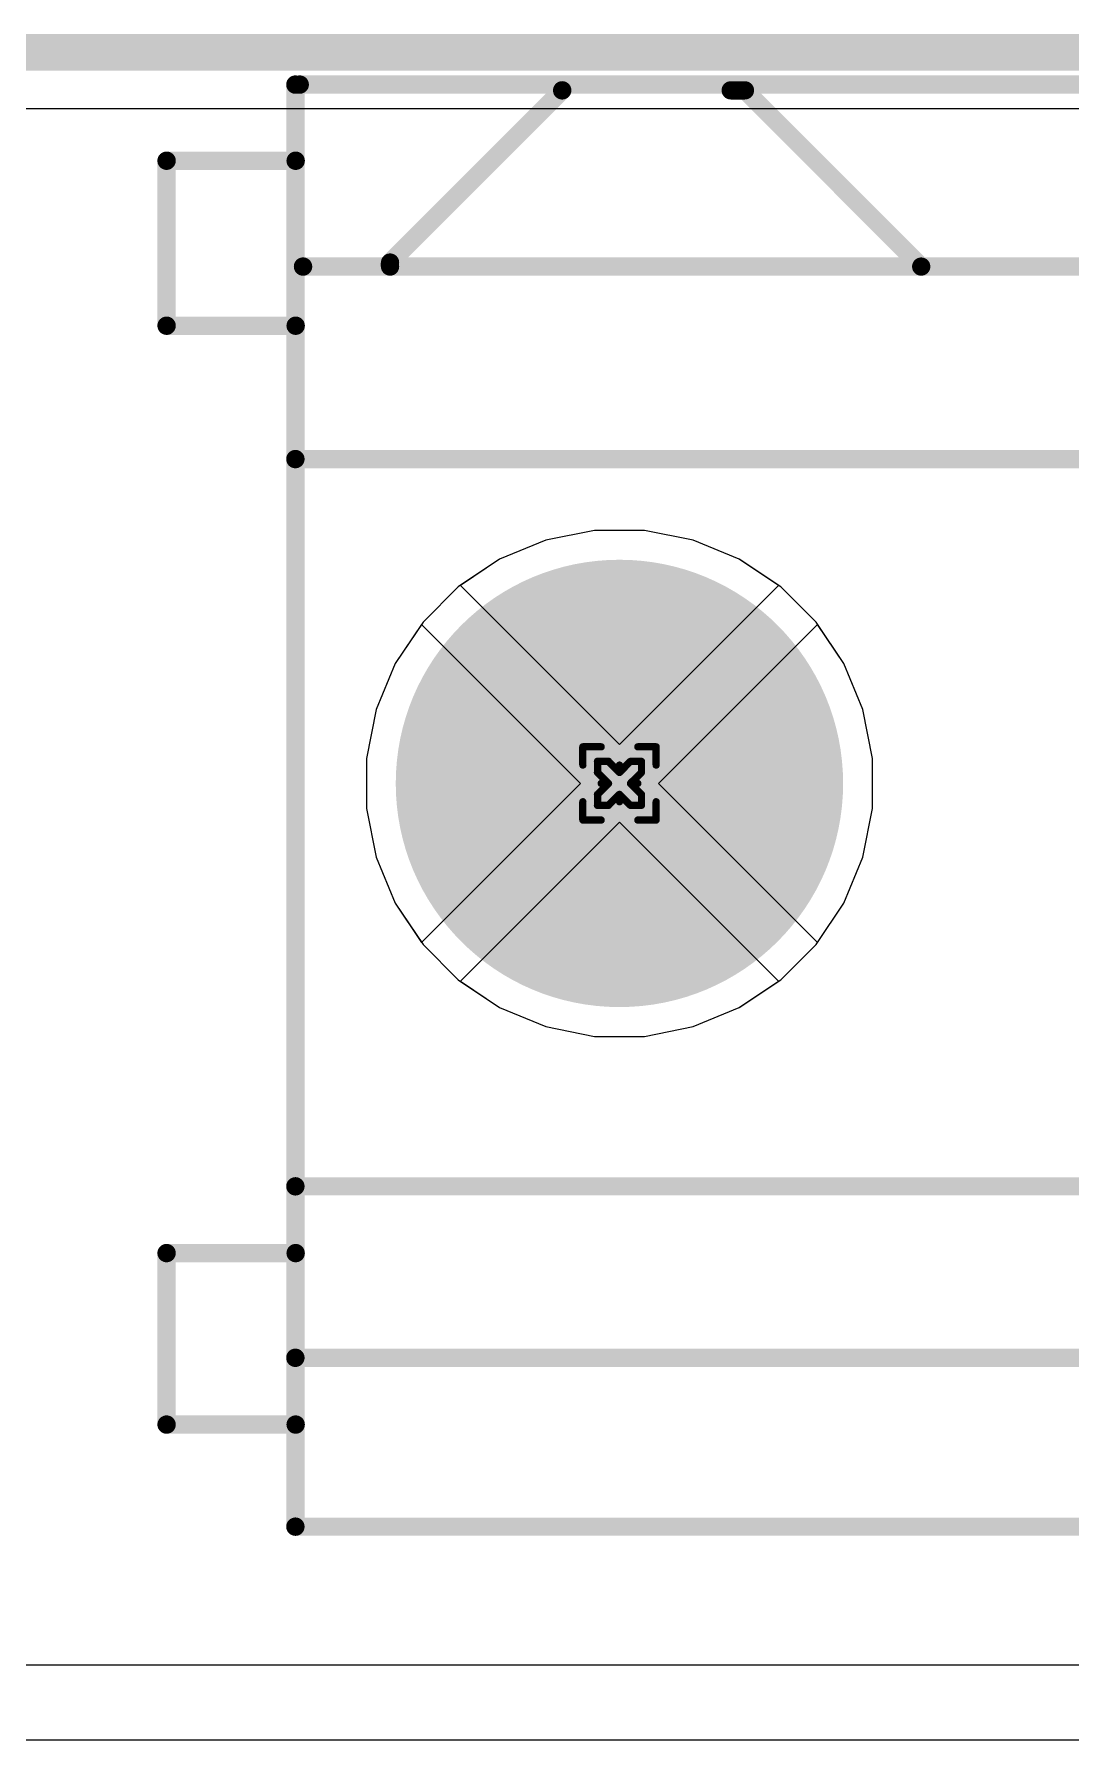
# Model space of a CAD drawing. Header units: inches. Extents: x 0 to 5401, y 0 to 5414.
# Drawn here: x 26.62 to 33.81, y 105.3 to 117.13 of the extents above; entities that cross this region are included whole.
import ezdxf

# ---------------------------------------------------------------- set-up
doc = ezdxf.new("R2010")
doc.units = ezdxf.units.IN
for name, color, linetype in [('Board Outline', 216, 'Continuous'), ('Bottom Layer', 5, 'Continuous'), ('Bottom Solder', 6, 'Continuous'), ('Drill Drawing', 1, 'Continuous'), ('Layer 1', 16, 'Continuous'), ('Layer 2', 76, 'Continuous'), ('Multi-Layer', 9, 'Continuous'), ('Pad Holes', 156, 'Continuous'), ('Top Layer', 1, 'Continuous'), ('Top Overlay', 2, 'Continuous'), ('Top Solder', 216, 'Continuous')]:
    doc.layers.add(name, color=color, linetype=linetype)

# ---------------------------------------------------------------- blocks, each defined once
blk = doc.blocks.new('DB128L_5_08_3P_BK_S_187')
at = {"layer": 'Bottom Layer'}
h = blk.add_hatch(color=5, dxfattribs=at)
edge = h.paths.add_edge_path()
edge.add_arc((-5.08, 0), 1.5, 0, 360)
h = blk.add_hatch(color=5, dxfattribs=at)
edge = h.paths.add_edge_path()
edge.add_arc((0, 0), 1.5, 0, 360)
h = blk.add_hatch(color=5, dxfattribs=at)
edge = h.paths.add_edge_path()
edge.add_arc((5.08, 0), 1.5, 0, 360)
at = {"layer": 'Bottom Solder'}
h = blk.add_hatch(color=6, dxfattribs=at)
edge = h.paths.add_edge_path()
edge.add_arc((-5.08, 0), 1.551, 0, 360)
h = blk.add_hatch(color=6, dxfattribs=at)
edge = h.paths.add_edge_path()
edge.add_arc((0, 0), 1.551, 0, 360)
h = blk.add_hatch(color=6, dxfattribs=at)
edge = h.paths.add_edge_path()
edge.add_arc((5.08, 0), 1.551, 0, 360)
at = {"layer": 'Layer 1'}
h = blk.add_hatch(color=16, dxfattribs=at)
edge = h.paths.add_edge_path()
edge.add_arc((-5.08, 0), 1.5, 0, 360)
h = blk.add_hatch(color=16, dxfattribs=at)
edge = h.paths.add_edge_path()
edge.add_arc((0, 0), 1.5, 0, 360)
h = blk.add_hatch(color=16, dxfattribs=at)
edge = h.paths.add_edge_path()
edge.add_arc((5.08, 0), 1.5, 0, 360)
at = {"layer": 'Layer 2'}
h = blk.add_hatch(color=76, dxfattribs=at)
edge = h.paths.add_edge_path()
edge.add_arc((-5.08, 0), 1.5, 0, 360)
h = blk.add_hatch(color=76, dxfattribs=at)
edge = h.paths.add_edge_path()
edge.add_arc((0, 0), 1.5, 0, 360)
h = blk.add_hatch(color=76, dxfattribs=at)
edge = h.paths.add_edge_path()
edge.add_arc((5.08, 0), 1.5, 0, 360)
at = {"layer": 'Multi-Layer'}
h = blk.add_hatch(color=9, dxfattribs=at)
edge = h.paths.add_edge_path()
edge.add_arc((-5.08, 0), 1.5, 0, 360)
h = blk.add_hatch(color=9, dxfattribs=at)
edge = h.paths.add_edge_path()
edge.add_arc((0, 0), 1.5, 0, 360)
h = blk.add_hatch(color=9, dxfattribs=at)
edge = h.paths.add_edge_path()
edge.add_arc((5.08, 0), 1.5, 0, 360)
at = {"layer": 'Pad Holes'}
h = blk.add_hatch(color=7, dxfattribs=at)
edge = h.paths.add_edge_path()
edge.add_arc((-5.08, 0), 0.8, 0, 360)
h = blk.add_hatch(color=7, dxfattribs=at)
edge = h.paths.add_edge_path()
edge.add_arc((0, 0), 0.8, 0, 360)
h = blk.add_hatch(color=7, dxfattribs=at)
edge = h.paths.add_edge_path()
edge.add_arc((5.08, 0), 0.8, 0, 360)
at = {"layer": 'Top Layer'}
h = blk.add_hatch(color=1, dxfattribs=at)
edge = h.paths.add_edge_path()
edge.add_arc((-5.08, 0), 1.5, 0, 360)
h = blk.add_hatch(color=1, dxfattribs=at)
edge = h.paths.add_edge_path()
edge.add_arc((0, 0), 1.5, 0, 360)
h = blk.add_hatch(color=1, dxfattribs=at)
edge = h.paths.add_edge_path()
edge.add_arc((5.08, 0), 1.5, 0, 360)
at = {"layer": 'Top Solder'}
h = blk.add_hatch(color=216, dxfattribs=at)
edge = h.paths.add_edge_path()
edge.add_arc((-5.08, 0), 1.551, 0, 360)
h = blk.add_hatch(color=216, dxfattribs=at)
edge = h.paths.add_edge_path()
edge.add_arc((0, 0), 1.551, 0, 360)
h = blk.add_hatch(color=216, dxfattribs=at)
edge = h.paths.add_edge_path()
edge.add_arc((5.08, 0), 1.551, 0, 360)
at = {"layer": 'Top Overlay'}
for points in [[(7.327, 5.154, 0.127, 0.127, 0), (-7.733, 5.154, 0.127, 0.127, 0)], [(-7.733, -4.846, 0.127, 0.127, 0), (-7.733, 5.154, 0.127, 0.127, 0)], [(0.465, 5.154, 0.127, 0.127, 0), (-0.78, 5.154, 0.127, 0.127, 0)], [(7.327, 5.154, 0.127, 0.127, 0), (7.327, -4.846, 0.127, 0.127, 0)], [(8.22, 4.446, 0.127, 0.127, 0), (7.325, 4.446, 0.127, 0.127, 0)], [(8.22, 4.446, 0.127, 0.127, 0), (8.22, 3.257, 0.127, 0.127, 0)], [(7.327, 3.983, 0.127, 0.127, 0), (-7.733, 3.983, 0.127, 0.127, 0)], [(8.22, 3.257, 0.127, 0.127, 0), (7.325, 3.257, 0.127, 0.127, 0)], [(7.327, 2.794, 0.127, 0.127, 0), (-7.733, 2.794, 0.127, 0.127, 0)], [(-7.699, -2.249, 0.127, 0.127, 0), (-7.733, -2.215, 0.127, 0.127, 0)], [(7.327, -2.249, 0.127, 0.127, 0), (-7.699, -2.249, 0.127, 0.127, 0)], [(8.22, -3.174, 0.127, 0.127, 0), (7.325, -3.174, 0.127, 0.127, 0)], [(8.22, -3.174, 0.127, 0.127, 0), (8.22, -4.318, 0.127, 0.127, 0)], [(7.274, -3.584, 0.127, 0.127, 0), (-7.656, -3.584, 0.127, 0.127, 0)], [(-7.02, -3.584, 0.127, 0.127, 0), (-7.02, -3.612, 0.127, 0.127, 0)], [(-3.616, -3.584, 0.127, 0.127, 0), (-4.836, -4.803, 0.127, 0.127, 0)], [(-2.146, -3.584, 0.127, 0.127, 0), (-2.27, -3.584, 0.127, 0.127, 0)], [(-0.924, -4.806, 0.127, 0.127, 0), (-2.146, -3.584, 0.127, 0.127, 0)], [(1.444, -3.584, 0.127, 0.127, 0), (0.321, -4.708, 0.127, 0.127, 0)], [(4.209, -4.806, 0.127, 0.127, 0), (2.988, -3.584, 0.127, 0.127, 0)], [(6.671, -3.584, 0.127, 0.127, 0), (6.671, -3.612, 0.127, 0.127, 0)], [(-5.826, -4.806, 0.127, 0.127, 0), (-7.02, -3.612, 0.127, 0.127, 0)], [(6.671, -3.612, 0.127, 0.127, 0), (5.477, -4.806, 0.127, 0.127, 0)], [(8.22, -4.318, 0.127, 0.127, 0), (7.325, -4.318, 0.127, 0.127, 0)], [(0.321, -4.708, 0.127, 0.127, 0), (0.321, -4.806, 0.127, 0.127, 0)], [(7.297, -4.846, 0.127, 0.127, 0), (-7.703, -4.846, 0.127, 0.127, 0)], [(-4.836, -4.803, 0.127, 0.127, 0), (-4.836, -4.806, 0.127, 0.127, 0)], [(4.308, -4.806, 0.127, 0.127, 0), (4.209, -4.806, 0.127, 0.127, 0)]]:
    blk.add_lwpolyline(points, format="xyseb", dxfattribs=at)
for points in [[(-7.765, 5.154, 0.0635, 0.0635, 1), (-7.701, 5.154, 0.0635, 0.0635, 1)], [(-7.765, 5.154, 0.0635, 0.0635, 1), (-7.701, 5.154, 0.0635, 0.0635, 1)], [(-0.811, 5.154, 0.0635, 0.0635, 1), (-0.748, 5.154, 0.0635, 0.0635, 1)], [(0.433, 5.154, 0.0635, 0.0635, 1), (0.497, 5.154, 0.0635, 0.0635, 1)], [(7.295, 5.154, 0.0635, 0.0635, 1), (7.359, 5.154, 0.0635, 0.0635, 1)], [(7.295, 5.154, 0.0635, 0.0635, 1), (7.359, 5.154, 0.0635, 0.0635, 1)], [(7.293, 4.446, 0.0635, 0.0635, 1), (7.357, 4.446, 0.0635, 0.0635, 1)], [(8.188, 4.446, 0.0635, 0.0635, 1), (8.252, 4.446, 0.0635, 0.0635, 1)], [(8.188, 4.446, 0.0635, 0.0635, 1), (8.252, 4.446, 0.0635, 0.0635, 1)], [(-7.765, 3.983, 0.0635, 0.0635, 1), (-7.701, 3.983, 0.0635, 0.0635, 1)], [(7.295, 3.983, 0.0635, 0.0635, 1), (7.359, 3.983, 0.0635, 0.0635, 1)], [(7.293, 3.257, 0.0635, 0.0635, 1), (7.357, 3.257, 0.0635, 0.0635, 1)], [(8.188, 3.257, 0.0635, 0.0635, 1), (8.252, 3.257, 0.0635, 0.0635, 1)], [(8.188, 3.257, 0.0635, 0.0635, 1), (8.252, 3.257, 0.0635, 0.0635, 1)], [(-7.765, 2.794, 0.0635, 0.0635, 1), (-7.701, 2.794, 0.0635, 0.0635, 1)], [(7.295, 2.794, 0.0635, 0.0635, 1), (7.359, 2.794, 0.0635, 0.0635, 1)], [(-7.765, -2.215, 0.0635, 0.0635, 1), (-7.701, -2.215, 0.0635, 0.0635, 1)], [(-7.731, -2.249, 0.0635, 0.0635, 1), (-7.668, -2.249, 0.0635, 0.0635, 1)], [(-7.731, -2.249, 0.0635, 0.0635, 1), (-7.668, -2.249, 0.0635, 0.0635, 1)], [(7.295, -2.249, 0.0635, 0.0635, 1), (7.359, -2.249, 0.0635, 0.0635, 1)], [(7.293, -3.174, 0.0635, 0.0635, 1), (7.357, -3.174, 0.0635, 0.0635, 1)], [(8.188, -3.174, 0.0635, 0.0635, 1), (8.252, -3.174, 0.0635, 0.0635, 1)], [(8.188, -3.174, 0.0635, 0.0635, 1), (8.252, -3.174, 0.0635, 0.0635, 1)], [(-7.688, -3.584, 0.0635, 0.0635, 1), (-7.624, -3.584, 0.0635, 0.0635, 1)], [(-7.052, -3.584, 0.0635, 0.0635, 1), (-6.988, -3.584, 0.0635, 0.0635, 1)], [(-3.648, -3.584, 0.0635, 0.0635, 1), (-3.585, -3.584, 0.0635, 0.0635, 1)], [(-2.302, -3.584, 0.0635, 0.0635, 1), (-2.238, -3.584, 0.0635, 0.0635, 1)], [(-2.178, -3.584, 0.0635, 0.0635, 1), (-2.114, -3.584, 0.0635, 0.0635, 1)], [(-2.178, -3.584, 0.0635, 0.0635, 1), (-2.114, -3.584, 0.0635, 0.0635, 1)], [(1.412, -3.584, 0.0635, 0.0635, 1), (1.476, -3.584, 0.0635, 0.0635, 1)], [(2.956, -3.584, 0.0635, 0.0635, 1), (3.019, -3.584, 0.0635, 0.0635, 1)], [(6.639, -3.584, 0.0635, 0.0635, 1), (6.702, -3.584, 0.0635, 0.0635, 1)], [(7.242, -3.584, 0.0635, 0.0635, 1), (7.306, -3.584, 0.0635, 0.0635, 1)], [(-7.052, -3.612, 0.0635, 0.0635, 1), (-6.988, -3.612, 0.0635, 0.0635, 1)], [(-7.052, -3.612, 0.0635, 0.0635, 1), (-6.988, -3.612, 0.0635, 0.0635, 1)], [(6.639, -3.612, 0.0635, 0.0635, 1), (6.702, -3.612, 0.0635, 0.0635, 1)], [(6.639, -3.612, 0.0635, 0.0635, 1), (6.702, -3.612, 0.0635, 0.0635, 1)], [(7.293, -4.318, 0.0635, 0.0635, 1), (7.357, -4.318, 0.0635, 0.0635, 1)], [(8.188, -4.318, 0.0635, 0.0635, 1), (8.252, -4.318, 0.0635, 0.0635, 1)], [(8.188, -4.318, 0.0635, 0.0635, 1), (8.252, -4.318, 0.0635, 0.0635, 1)], [(0.289, -4.708, 0.0635, 0.0635, 1), (0.352, -4.708, 0.0635, 0.0635, 1)], [(0.289, -4.708, 0.0635, 0.0635, 1), (0.352, -4.708, 0.0635, 0.0635, 1)], [(-7.765, -4.846, 0.0635, 0.0635, 1), (-7.701, -4.846, 0.0635, 0.0635, 1)], [(-7.735, -4.846, 0.0635, 0.0635, 1), (-7.671, -4.846, 0.0635, 0.0635, 1)], [(-5.858, -4.806, 0.0635, 0.0635, 1), (-5.794, -4.806, 0.0635, 0.0635, 1)], [(-4.867, -4.803, 0.0635, 0.0635, 1), (-4.804, -4.803, 0.0635, 0.0635, 1)], [(-4.867, -4.803, 0.0635, 0.0635, 1), (-4.804, -4.803, 0.0635, 0.0635, 1)], [(-4.867, -4.806, 0.0635, 0.0635, 1), (-4.804, -4.806, 0.0635, 0.0635, 1)], [(-0.956, -4.806, 0.0635, 0.0635, 1), (-0.892, -4.806, 0.0635, 0.0635, 1)], [(0.289, -4.806, 0.0635, 0.0635, 1), (0.352, -4.806, 0.0635, 0.0635, 1)], [(4.178, -4.806, 0.0635, 0.0635, 1), (4.241, -4.806, 0.0635, 0.0635, 1)], [(4.178, -4.806, 0.0635, 0.0635, 1), (4.241, -4.806, 0.0635, 0.0635, 1)], [(4.277, -4.806, 0.0635, 0.0635, 1), (4.34, -4.806, 0.0635, 0.0635, 1)], [(5.445, -4.806, 0.0635, 0.0635, 1), (5.509, -4.806, 0.0635, 0.0635, 1)], [(7.265, -4.846, 0.0635, 0.0635, 1), (7.329, -4.846, 0.0635, 0.0635, 1)], [(7.295, -4.846, 0.0635, 0.0635, 1), (7.359, -4.846, 0.0635, 0.0635, 1)]]:
    blk.add_lwpolyline(points, format="xyseb", close=True, dxfattribs=at)

msp = doc.modelspace()

# ---------------------------------------------------------------- linework, layer by layer
at = {"layer": 'Board Outline'}
msp.add_lwpolyline([(0, 117, 0.254, 0.254, 0), (150, 117, 0.254, 0.254, 0)], format="xyseb", dxfattribs=at)
at = {"layer": 'Bottom Layer'}
for p, q in [((4.517, 116.612), (94.856, 116.612)), ((30.51, 113.685), (30.172, 113.618)), ((30.856, 113.685), (30.51, 113.685)), ((31.195, 113.618), (30.856, 113.685)), ((30.172, 113.618), (29.852, 113.486)), ((31.514, 113.486), (31.195, 113.618)), ((29.852, 113.486), (29.58, 113.304)), ((31.786, 113.304), (31.514, 113.486)), ((29.58, 113.304), (30.683, 112.201)), ((30.683, 112.201), (31.786, 113.304)), ((29.311, 113.034), (29.129, 112.762)), ((30.414, 111.931), (29.311, 113.034)), ((32.056, 113.034), (30.953, 111.931)), ((32.238, 112.762), (32.056, 113.034)), ((29.129, 112.762), (28.997, 112.443)), ((32.37, 112.443), (32.238, 112.762)), ((28.997, 112.443), (28.929, 112.104)), ((32.437, 112.104), (32.37, 112.443)), ((28.929, 112.104), (28.929, 111.758)), ((32.437, 111.758), (32.437, 112.104)), ((29.311, 110.828), (30.414, 111.931)), ((30.953, 111.931), (32.056, 110.828)), ((28.929, 111.758), (28.997, 111.42)), ((30.683, 111.662), (29.58, 110.559)), ((31.786, 110.559), (30.683, 111.662)), ((32.37, 111.42), (32.437, 111.758)), ((28.997, 111.42), (29.129, 111.1)), ((32.238, 111.1), (32.37, 111.42)), ((29.129, 111.1), (29.311, 110.828)), ((32.056, 110.828), (32.238, 111.1)), ((29.58, 110.559), (29.852, 110.377)), ((31.514, 110.377), (31.786, 110.559)), ((29.852, 110.377), (30.172, 110.245)), ((31.195, 110.245), (31.514, 110.377)), ((30.172, 110.245), (30.51, 110.177)), ((30.856, 110.177), (31.195, 110.245)), ((30.51, 110.177), (30.856, 110.177))]:
    msp.add_line(p, q, dxfattribs=at)
at = {"layer": 'Drill Drawing'}
for points in [[(30.429, 112.058, 0.0508, 0.0508, 0), (30.429, 112.185, 0.0508, 0.0508, 0)], [(30.429, 112.185, 0.0508, 0.0508, 0), (30.556, 112.185, 0.0508, 0.0508, 0)], [(30.556, 112.185, 0.0508, 0.0508, 0), (30.683, 112.058, 0.0508, 0.0508, 0)], [(30.683, 112.058, 0.0508, 0.0508, 0), (30.81, 112.185, 0.0508, 0.0508, 0)], [(30.81, 112.185, 0.0508, 0.0508, 0), (30.937, 112.185, 0.0508, 0.0508, 0)], [(30.937, 112.058, 0.0508, 0.0508, 0), (30.937, 112.185, 0.0508, 0.0508, 0)], [(30.429, 112.058, 0.0508, 0.0508, 0), (30.556, 111.931, 0.0508, 0.0508, 0)], [(30.531, 112.007, 0.0508, 0.0508, 0), (30.531, 112.084, 0.0508, 0.0508, 0)], [(30.531, 112.084, 0.0508, 0.0508, 0), (30.607, 112.084, 0.0508, 0.0508, 0)], [(30.531, 112.007, 0.0508, 0.0508, 0), (30.607, 111.931, 0.0508, 0.0508, 0)], [(30.607, 112.084, 0.0508, 0.0508, 0), (30.683, 112.007, 0.0508, 0.0508, 0)], [(30.683, 112.007, 0.0508, 0.0508, 0), (30.759, 112.084, 0.0508, 0.0508, 0)], [(30.759, 112.084, 0.0508, 0.0508, 0), (30.836, 112.084, 0.0508, 0.0508, 0)], [(30.759, 111.931, 0.0508, 0.0508, 0), (30.836, 112.007, 0.0508, 0.0508, 0)], [(30.81, 111.931, 0.0508, 0.0508, 0), (30.937, 112.058, 0.0508, 0.0508, 0)], [(30.836, 112.007, 0.0508, 0.0508, 0), (30.836, 112.084, 0.0508, 0.0508, 0)], [(30.429, 111.804, 0.0508, 0.0508, 0), (30.556, 111.931, 0.0508, 0.0508, 0)], [(30.531, 111.855, 0.0508, 0.0508, 0), (30.607, 111.931, 0.0508, 0.0508, 0)], [(30.759, 111.931, 0.0508, 0.0508, 0), (30.836, 111.855, 0.0508, 0.0508, 0)], [(30.81, 111.931, 0.0508, 0.0508, 0), (30.937, 111.804, 0.0508, 0.0508, 0)], [(30.429, 111.677, 0.0508, 0.0508, 0), (30.429, 111.804, 0.0508, 0.0508, 0)], [(30.531, 111.779, 0.0508, 0.0508, 0), (30.531, 111.855, 0.0508, 0.0508, 0)], [(30.531, 111.779, 0.0508, 0.0508, 0), (30.607, 111.779, 0.0508, 0.0508, 0)], [(30.556, 111.677, 0.0508, 0.0508, 0), (30.683, 111.804, 0.0508, 0.0508, 0)], [(30.607, 111.779, 0.0508, 0.0508, 0), (30.683, 111.855, 0.0508, 0.0508, 0)], [(30.683, 111.855, 0.0508, 0.0508, 0), (30.759, 111.779, 0.0508, 0.0508, 0)], [(30.683, 111.804, 0.0508, 0.0508, 0), (30.81, 111.677, 0.0508, 0.0508, 0)], [(30.759, 111.779, 0.0508, 0.0508, 0), (30.836, 111.779, 0.0508, 0.0508, 0)], [(30.836, 111.779, 0.0508, 0.0508, 0), (30.836, 111.855, 0.0508, 0.0508, 0)], [(30.937, 111.677, 0.0508, 0.0508, 0), (30.937, 111.804, 0.0508, 0.0508, 0)], [(30.429, 111.677, 0.0508, 0.0508, 0), (30.556, 111.677, 0.0508, 0.0508, 0)], [(30.81, 111.677, 0.0508, 0.0508, 0), (30.937, 111.677, 0.0508, 0.0508, 0)]]:
    msp.add_lwpolyline(points, format="xyseb", dxfattribs=at)
for points in [[(30.417, 112.185, 0.0254, 0.0254, 1), (30.442, 112.185, 0.0254, 0.0254, 1)], [(30.417, 112.185, 0.0254, 0.0254, 1), (30.442, 112.185, 0.0254, 0.0254, 1)], [(30.544, 112.185, 0.0254, 0.0254, 1), (30.569, 112.185, 0.0254, 0.0254, 1)], [(30.544, 112.185, 0.0254, 0.0254, 1), (30.569, 112.185, 0.0254, 0.0254, 1)], [(30.798, 112.185, 0.0254, 0.0254, 1), (30.823, 112.185, 0.0254, 0.0254, 1)], [(30.798, 112.185, 0.0254, 0.0254, 1), (30.823, 112.185, 0.0254, 0.0254, 1)], [(30.925, 112.185, 0.0254, 0.0254, 1), (30.95, 112.185, 0.0254, 0.0254, 1)], [(30.925, 112.185, 0.0254, 0.0254, 1), (30.95, 112.185, 0.0254, 0.0254, 1)], [(30.417, 112.058, 0.0254, 0.0254, 1), (30.442, 112.058, 0.0254, 0.0254, 1)], [(30.417, 112.058, 0.0254, 0.0254, 1), (30.442, 112.058, 0.0254, 0.0254, 1)], [(30.518, 112.084, 0.0254, 0.0254, 1), (30.544, 112.084, 0.0254, 0.0254, 1)], [(30.518, 112.084, 0.0254, 0.0254, 1), (30.544, 112.084, 0.0254, 0.0254, 1)], [(30.518, 112.007, 0.0254, 0.0254, 1), (30.544, 112.007, 0.0254, 0.0254, 1)], [(30.518, 112.007, 0.0254, 0.0254, 1), (30.544, 112.007, 0.0254, 0.0254, 1)], [(30.594, 112.084, 0.0254, 0.0254, 1), (30.62, 112.084, 0.0254, 0.0254, 1)], [(30.594, 112.084, 0.0254, 0.0254, 1), (30.62, 112.084, 0.0254, 0.0254, 1)], [(30.671, 112.058, 0.0254, 0.0254, 1), (30.696, 112.058, 0.0254, 0.0254, 1)], [(30.671, 112.058, 0.0254, 0.0254, 1), (30.696, 112.058, 0.0254, 0.0254, 1)], [(30.671, 112.007, 0.0254, 0.0254, 1), (30.696, 112.007, 0.0254, 0.0254, 1)], [(30.671, 112.007, 0.0254, 0.0254, 1), (30.696, 112.007, 0.0254, 0.0254, 1)], [(30.747, 112.084, 0.0254, 0.0254, 1), (30.772, 112.084, 0.0254, 0.0254, 1)], [(30.747, 112.084, 0.0254, 0.0254, 1), (30.772, 112.084, 0.0254, 0.0254, 1)], [(30.823, 112.084, 0.0254, 0.0254, 1), (30.848, 112.084, 0.0254, 0.0254, 1)], [(30.823, 112.084, 0.0254, 0.0254, 1), (30.848, 112.084, 0.0254, 0.0254, 1)], [(30.823, 112.007, 0.0254, 0.0254, 1), (30.848, 112.007, 0.0254, 0.0254, 1)], [(30.823, 112.007, 0.0254, 0.0254, 1), (30.848, 112.007, 0.0254, 0.0254, 1)], [(30.925, 112.058, 0.0254, 0.0254, 1), (30.95, 112.058, 0.0254, 0.0254, 1)], [(30.925, 112.058, 0.0254, 0.0254, 1), (30.95, 112.058, 0.0254, 0.0254, 1)], [(30.544, 111.931, 0.0254, 0.0254, 1), (30.569, 111.931, 0.0254, 0.0254, 1)], [(30.544, 111.931, 0.0254, 0.0254, 1), (30.569, 111.931, 0.0254, 0.0254, 1)], [(30.594, 111.931, 0.0254, 0.0254, 1), (30.62, 111.931, 0.0254, 0.0254, 1)], [(30.594, 111.931, 0.0254, 0.0254, 1), (30.62, 111.931, 0.0254, 0.0254, 1)], [(30.747, 111.931, 0.0254, 0.0254, 1), (30.772, 111.931, 0.0254, 0.0254, 1)], [(30.747, 111.931, 0.0254, 0.0254, 1), (30.772, 111.931, 0.0254, 0.0254, 1)], [(30.798, 111.931, 0.0254, 0.0254, 1), (30.823, 111.931, 0.0254, 0.0254, 1)], [(30.798, 111.931, 0.0254, 0.0254, 1), (30.823, 111.931, 0.0254, 0.0254, 1)], [(30.417, 111.804, 0.0254, 0.0254, 1), (30.442, 111.804, 0.0254, 0.0254, 1)], [(30.417, 111.804, 0.0254, 0.0254, 1), (30.442, 111.804, 0.0254, 0.0254, 1)], [(30.518, 111.855, 0.0254, 0.0254, 1), (30.544, 111.855, 0.0254, 0.0254, 1)], [(30.518, 111.855, 0.0254, 0.0254, 1), (30.544, 111.855, 0.0254, 0.0254, 1)], [(30.518, 111.779, 0.0254, 0.0254, 1), (30.544, 111.779, 0.0254, 0.0254, 1)], [(30.518, 111.779, 0.0254, 0.0254, 1), (30.544, 111.779, 0.0254, 0.0254, 1)], [(30.594, 111.779, 0.0254, 0.0254, 1), (30.62, 111.779, 0.0254, 0.0254, 1)], [(30.594, 111.779, 0.0254, 0.0254, 1), (30.62, 111.779, 0.0254, 0.0254, 1)], [(30.671, 111.855, 0.0254, 0.0254, 1), (30.696, 111.855, 0.0254, 0.0254, 1)], [(30.671, 111.855, 0.0254, 0.0254, 1), (30.696, 111.855, 0.0254, 0.0254, 1)], [(30.671, 111.804, 0.0254, 0.0254, 1), (30.696, 111.804, 0.0254, 0.0254, 1)], [(30.671, 111.804, 0.0254, 0.0254, 1), (30.696, 111.804, 0.0254, 0.0254, 1)], [(30.747, 111.779, 0.0254, 0.0254, 1), (30.772, 111.779, 0.0254, 0.0254, 1)], [(30.747, 111.779, 0.0254, 0.0254, 1), (30.772, 111.779, 0.0254, 0.0254, 1)], [(30.823, 111.855, 0.0254, 0.0254, 1), (30.848, 111.855, 0.0254, 0.0254, 1)], [(30.823, 111.855, 0.0254, 0.0254, 1), (30.848, 111.855, 0.0254, 0.0254, 1)], [(30.823, 111.779, 0.0254, 0.0254, 1), (30.848, 111.779, 0.0254, 0.0254, 1)], [(30.823, 111.779, 0.0254, 0.0254, 1), (30.848, 111.779, 0.0254, 0.0254, 1)], [(30.925, 111.804, 0.0254, 0.0254, 1), (30.95, 111.804, 0.0254, 0.0254, 1)], [(30.925, 111.804, 0.0254, 0.0254, 1), (30.95, 111.804, 0.0254, 0.0254, 1)], [(30.417, 111.677, 0.0254, 0.0254, 1), (30.442, 111.677, 0.0254, 0.0254, 1)], [(30.417, 111.677, 0.0254, 0.0254, 1), (30.442, 111.677, 0.0254, 0.0254, 1)], [(30.544, 111.677, 0.0254, 0.0254, 1), (30.569, 111.677, 0.0254, 0.0254, 1)], [(30.544, 111.677, 0.0254, 0.0254, 1), (30.569, 111.677, 0.0254, 0.0254, 1)], [(30.798, 111.677, 0.0254, 0.0254, 1), (30.823, 111.677, 0.0254, 0.0254, 1)], [(30.798, 111.677, 0.0254, 0.0254, 1), (30.823, 111.677, 0.0254, 0.0254, 1)], [(30.925, 111.677, 0.0254, 0.0254, 1), (30.95, 111.677, 0.0254, 0.0254, 1)], [(30.925, 111.677, 0.0254, 0.0254, 1), (30.95, 111.677, 0.0254, 0.0254, 1)]]:
    msp.add_lwpolyline(points, format="xyseb", close=True, dxfattribs=at)
at = {"layer": 'Layer 1'}
for p, q in [((4.603, 116.612), (145.397, 116.612)), ((30.51, 113.685), (30.172, 113.618)), ((30.856, 113.685), (30.51, 113.685)), ((31.195, 113.618), (30.856, 113.685)), ((30.172, 113.618), (29.852, 113.486)), ((31.514, 113.486), (31.195, 113.618)), ((29.852, 113.486), (29.565, 113.294)), ((31.801, 113.294), (31.514, 113.486)), ((29.565, 113.294), (29.321, 113.049)), ((32.046, 113.049), (31.801, 113.294)), ((29.321, 113.049), (29.129, 112.762)), ((32.238, 112.762), (32.046, 113.049)), ((29.129, 112.762), (28.997, 112.443)), ((32.37, 112.443), (32.238, 112.762)), ((28.997, 112.443), (28.929, 112.104)), ((32.437, 112.104), (32.37, 112.443)), ((28.929, 112.104), (28.929, 111.758)), ((32.437, 111.758), (32.437, 112.104)), ((28.929, 111.758), (28.997, 111.42)), ((32.37, 111.42), (32.437, 111.758)), ((28.997, 111.42), (29.129, 111.1)), ((32.238, 111.1), (32.37, 111.42)), ((29.129, 111.1), (29.321, 110.813)), ((32.046, 110.813), (32.238, 111.1)), ((29.321, 110.813), (29.565, 110.569)), ((31.801, 110.569), (32.046, 110.813)), ((29.565, 110.569), (29.852, 110.377)), ((31.514, 110.377), (31.801, 110.569)), ((29.852, 110.377), (30.172, 110.245)), ((31.195, 110.245), (31.514, 110.377)), ((30.172, 110.245), (30.51, 110.177)), ((30.856, 110.177), (31.195, 110.245)), ((30.51, 110.177), (30.856, 110.177)), ((92.939, 105.816), (8.239, 105.816)), ((9.428, 105.298), (92.421, 105.298))]:
    msp.add_line(p, q, dxfattribs=at)
at = {"layer": 'Layer 2'}
for p, q in [((4.603, 116.612), (94.856, 116.612)), ((30.51, 113.685), (30.172, 113.618)), ((30.856, 113.685), (30.51, 113.685)), ((31.195, 113.618), (30.856, 113.685)), ((30.172, 113.618), (29.852, 113.486)), ((31.514, 113.486), (31.195, 113.618)), ((29.852, 113.486), (29.565, 113.294)), ((31.801, 113.294), (31.514, 113.486)), ((29.565, 113.294), (29.321, 113.049)), ((32.046, 113.049), (31.801, 113.294)), ((29.321, 113.049), (29.129, 112.762)), ((32.238, 112.762), (32.046, 113.049)), ((29.129, 112.762), (28.997, 112.443)), ((32.37, 112.443), (32.238, 112.762)), ((28.997, 112.443), (28.929, 112.104)), ((32.437, 112.104), (32.37, 112.443)), ((28.929, 112.104), (28.929, 111.758)), ((32.437, 111.758), (32.437, 112.104)), ((28.929, 111.758), (28.997, 111.42)), ((32.37, 111.42), (32.437, 111.758)), ((28.997, 111.42), (29.129, 111.1)), ((32.238, 111.1), (32.37, 111.42)), ((29.129, 111.1), (29.321, 110.813)), ((32.046, 110.813), (32.238, 111.1)), ((29.321, 110.813), (29.565, 110.569)), ((31.801, 110.569), (32.046, 110.813)), ((29.565, 110.569), (29.852, 110.377)), ((31.514, 110.377), (31.801, 110.569)), ((29.852, 110.377), (30.172, 110.245)), ((31.195, 110.245), (31.514, 110.377)), ((30.172, 110.245), (30.51, 110.177)), ((30.856, 110.177), (31.195, 110.245)), ((30.51, 110.177), (30.856, 110.177))]:
    msp.add_line(p, q, dxfattribs=at)
at = {"layer": 'Top Layer'}
for p, q in [((5.795, 116.612), (94.847, 116.612)), ((30.51, 113.685), (30.172, 113.618)), ((30.856, 113.685), (30.51, 113.685)), ((31.195, 113.618), (30.856, 113.685)), ((30.172, 113.618), (29.852, 113.486)), ((31.514, 113.486), (31.195, 113.618)), ((29.852, 113.486), (29.58, 113.304)), ((31.786, 113.304), (31.514, 113.486)), ((29.58, 113.304), (30.683, 112.201)), ((30.683, 112.201), (31.786, 113.304)), ((29.311, 113.034), (29.129, 112.762)), ((30.414, 111.931), (29.311, 113.034)), ((32.056, 113.034), (30.953, 111.931)), ((32.238, 112.762), (32.056, 113.034)), ((29.129, 112.762), (28.997, 112.443)), ((32.37, 112.443), (32.238, 112.762)), ((28.997, 112.443), (28.929, 112.104)), ((32.437, 112.104), (32.37, 112.443)), ((28.929, 112.104), (28.929, 111.758)), ((32.437, 111.758), (32.437, 112.104)), ((29.311, 110.828), (30.414, 111.931)), ((30.953, 111.931), (32.056, 110.828)), ((28.929, 111.758), (28.997, 111.42)), ((30.683, 111.662), (29.58, 110.559)), ((31.786, 110.559), (30.683, 111.662)), ((32.37, 111.42), (32.437, 111.758)), ((28.997, 111.42), (29.129, 111.1)), ((32.238, 111.1), (32.37, 111.42)), ((29.129, 111.1), (29.311, 110.828)), ((32.056, 110.828), (32.238, 111.1)), ((29.58, 110.559), (29.852, 110.377)), ((31.514, 110.377), (31.786, 110.559)), ((29.852, 110.377), (30.172, 110.245)), ((31.195, 110.245), (31.514, 110.377)), ((30.172, 110.245), (30.51, 110.177)), ((30.856, 110.177), (31.195, 110.245)), ((30.51, 110.177), (30.856, 110.177))]:
    msp.add_line(p, q, dxfattribs=at)

# ---------------------------------------------------------------- block references
at = {"rotation": 180}
msp.add_blockref('DB128L_5_08_3P_BK_S_187', (35.763, 111.931), dxfattribs=at)

doc.saveas('drawing.dxf')
